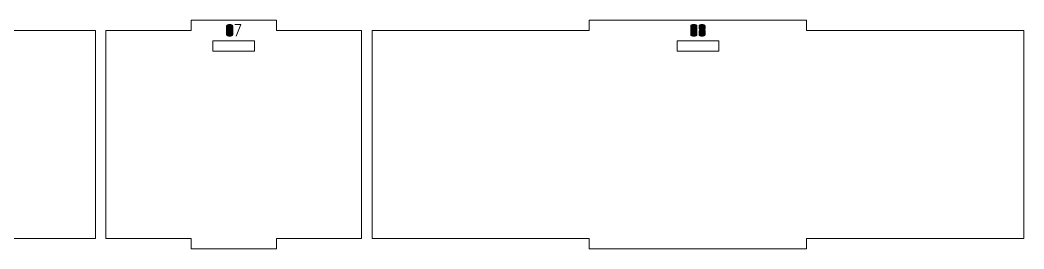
# Model space of a CAD drawing. Header units: centimetres. Extents: x -250 to 250, y -508 to 508.
# Drawn here: x 81.23 to 110.16, y 268.33 to 274.93 of the extents above; entities that cross this region are included whole.
import ezdxf

# ---------------------------------------------------------------- set-up
doc = ezdxf.new("R2010")
doc.units = ezdxf.units.CM
doc.header["$MEASUREMENT"] = 0
doc.layers.add('Capa 1', color=7, linetype='Continuous')

msp = doc.modelspace()

# ---------------------------------------------------------------- hatches: boundary and pattern name
at = {"layer": 'Capa 1', "true_color": 0x3e4095}
h = msp.add_hatch(color=175, dxfattribs=at)
edge = h.paths.add_edge_path()
edge.add_spline(control_points=[(87.18566, 274.49853), (87.18566, 274.48799), (87.19414, 274.47902), (87.2111, 274.47161), (87.22805, 274.4642), (87.24921, 274.4605), (87.27456, 274.4605), (87.29991, 274.4605), (87.32107, 274.4642), (87.33803, 274.47161), (87.35498, 274.47902), (87.36346, 274.48799), (87.36346, 274.49853), (87.36346, 274.49853), (87.36346, 274.76325), (87.36346, 274.76325), (87.36346, 274.77379), (87.35498, 274.78276), (87.33803, 274.79017), (87.32107, 274.79758), (87.29991, 274.80128), (87.27456, 274.80128), (87.24921, 274.80128), (87.22805, 274.79758), (87.2111, 274.79017), (87.19414, 274.78276), (87.18566, 274.77379), (87.18566, 274.76325), (87.18566, 274.76325), (87.18566, 274.49853), (87.18566, 274.49853)], knot_values=[0, 0, 0, 0, 0.1, 0.1, 0.1, 0.2, 0.2, 0.2, 0.3, 0.3, 0.3, 0.4, 0.4, 0.4, 0.5, 0.5, 0.5, 0.6, 0.6, 0.6, 0.7, 0.7, 0.7, 0.8, 0.8, 0.8, 0.9, 0.9, 0.9, 1, 1, 1, 1], degree=3, periodic=1)
h = msp.add_hatch(color=175, dxfattribs=at)
edge = h.paths.add_edge_path()
edge.add_spline(control_points=[(87.36346, 274.49853), (87.36346, 274.48799), (87.35498, 274.47902), (87.33803, 274.47161), (87.32107, 274.4642), (87.29991, 274.4605), (87.27456, 274.4605), (87.24921, 274.4605), (87.22805, 274.4642), (87.2111, 274.47161), (87.19414, 274.47902), (87.18566, 274.48799), (87.18566, 274.49853), (87.18566, 274.49853), (87.18566, 274.76325), (87.18566, 274.76325), (87.18566, 274.77379), (87.19414, 274.78276), (87.2111, 274.79017), (87.22805, 274.79758), (87.24921, 274.80128), (87.27456, 274.80128), (87.29991, 274.80128), (87.32107, 274.79758), (87.33803, 274.79017), (87.35498, 274.78276), (87.36346, 274.77379), (87.36346, 274.76325), (87.36346, 274.76325), (87.36346, 274.49853), (87.36346, 274.49853)], knot_values=[0, 0, 0, 0, 0.1, 0.1, 0.1, 0.2, 0.2, 0.2, 0.3, 0.3, 0.3, 0.4, 0.4, 0.4, 0.5, 0.5, 0.5, 0.6, 0.6, 0.6, 0.7, 0.7, 0.7, 0.8, 0.8, 0.8, 0.9, 0.9, 0.9, 1, 1, 1, 1], degree=3, periodic=1)
h = msp.add_hatch(color=175, dxfattribs=at)
edge = h.paths.add_edge_path()
edge.add_spline(control_points=[(87.46422, 274.4605), (87.46422, 274.4605), (87.5946, 274.80128), (87.5946, 274.80128), (87.5946, 274.80128), (87.42273, 274.80128), (87.42273, 274.80128), (87.42273, 274.80128), (87.5946, 274.80128), (87.5946, 274.80128), (87.5946, 274.80128), (87.46422, 274.4605), (87.46422, 274.4605)], knot_values=[0, 0, 0, 0, 0.25, 0.25, 0.25, 0.5, 0.5, 0.5, 0.75, 0.75, 0.75, 1, 1, 1, 1], degree=3, periodic=1)
h = msp.add_hatch(color=175, dxfattribs=at)
edge = h.paths.add_edge_path()
edge.add_spline(control_points=[(100.5608, 274.49853), (100.5608, 274.48799), (100.56928, 274.47902), (100.58624, 274.47161), (100.60319, 274.4642), (100.62435, 274.4605), (100.6497, 274.4605), (100.67505, 274.4605), (100.69621, 274.4642), (100.71317, 274.47161), (100.73012, 274.47902), (100.7386, 274.48799), (100.7386, 274.49853), (100.7386, 274.49853), (100.7386, 274.76325), (100.7386, 274.76325), (100.7386, 274.77379), (100.73012, 274.78276), (100.71317, 274.79017), (100.69621, 274.79758), (100.67505, 274.80128), (100.6497, 274.80128), (100.62435, 274.80128), (100.60319, 274.79758), (100.58624, 274.79017), (100.56928, 274.78276), (100.5608, 274.77379), (100.5608, 274.76325), (100.5608, 274.76325), (100.5608, 274.49853), (100.5608, 274.49853)], knot_values=[0, 0, 0, 0, 0.1, 0.1, 0.1, 0.2, 0.2, 0.2, 0.3, 0.3, 0.3, 0.4, 0.4, 0.4, 0.5, 0.5, 0.5, 0.6, 0.6, 0.6, 0.7, 0.7, 0.7, 0.8, 0.8, 0.8, 0.9, 0.9, 0.9, 1, 1, 1, 1], degree=3, periodic=1)
h = msp.add_hatch(color=175, dxfattribs=at)
edge = h.paths.add_edge_path()
edge.add_spline(control_points=[(100.7386, 274.49853), (100.7386, 274.48799), (100.73012, 274.47902), (100.71317, 274.47161), (100.69621, 274.4642), (100.67505, 274.4605), (100.6497, 274.4605), (100.62435, 274.4605), (100.60319, 274.4642), (100.58624, 274.47161), (100.56928, 274.47902), (100.5608, 274.48799), (100.5608, 274.49853), (100.5608, 274.49853), (100.5608, 274.76325), (100.5608, 274.76325), (100.5608, 274.77379), (100.56928, 274.78276), (100.58624, 274.79017), (100.60319, 274.79758), (100.62435, 274.80128), (100.6497, 274.80128), (100.67505, 274.80128), (100.69621, 274.79758), (100.71317, 274.79017), (100.73012, 274.78276), (100.7386, 274.77379), (100.7386, 274.76325), (100.7386, 274.76325), (100.7386, 274.49853), (100.7386, 274.49853)], knot_values=[0, 0, 0, 0, 0.1, 0.1, 0.1, 0.2, 0.2, 0.2, 0.3, 0.3, 0.3, 0.4, 0.4, 0.4, 0.5, 0.5, 0.5, 0.6, 0.6, 0.6, 0.7, 0.7, 0.7, 0.8, 0.8, 0.8, 0.9, 0.9, 0.9, 1, 1, 1, 1], degree=3, periodic=1)
h = msp.add_hatch(color=175, dxfattribs=at)
edge = h.paths.add_edge_path()
edge.add_spline(control_points=[(100.79787, 274.68324), (100.79787, 274.67468), (100.80396, 274.66695), (100.81614, 274.66003), (100.82833, 274.65312), (100.85187, 274.64851), (100.88677, 274.6462), (100.92167, 274.64851), (100.94521, 274.65312), (100.9574, 274.66003), (100.96958, 274.66695), (100.97567, 274.67468), (100.97567, 274.68324), (100.97567, 274.68324), (100.97567, 274.76325), (100.97567, 274.76325), (100.97567, 274.77379), (100.96719, 274.78276), (100.95024, 274.79017), (100.93328, 274.79758), (100.91212, 274.80128), (100.88677, 274.80128), (100.86142, 274.80128), (100.84026, 274.79758), (100.82331, 274.79017), (100.80635, 274.78276), (100.79787, 274.77379), (100.79787, 274.76325), (100.79787, 274.76325), (100.79787, 274.68324), (100.79787, 274.68324)], knot_values=[0, 0, 0, 0, 0.1, 0.1, 0.1, 0.2, 0.2, 0.2, 0.3, 0.3, 0.3, 0.4, 0.4, 0.4, 0.5, 0.5, 0.5, 0.6, 0.6, 0.6, 0.7, 0.7, 0.7, 0.8, 0.8, 0.8, 0.9, 0.9, 0.9, 1, 1, 1, 1], degree=3, periodic=1)
h = msp.add_hatch(color=175, dxfattribs=at)
edge = h.paths.add_edge_path()
edge.add_spline(control_points=[(100.88677, 274.4605), (100.86142, 274.4605), (100.84026, 274.4642), (100.82331, 274.47161), (100.80635, 274.47902), (100.79787, 274.48799), (100.79787, 274.49853), (100.79787, 274.49853), (100.79787, 274.60965), (100.79787, 274.60965), (100.79787, 274.61854), (100.80396, 274.62628), (100.81614, 274.63287), (100.82833, 274.63945), (100.85187, 274.6439), (100.88677, 274.6462), (100.85187, 274.64851), (100.82833, 274.65312), (100.81614, 274.66003), (100.80396, 274.66695), (100.79787, 274.67468), (100.79787, 274.68324), (100.79787, 274.68324), (100.79787, 274.76325), (100.79787, 274.76325), (100.79787, 274.77379), (100.80635, 274.78276), (100.82331, 274.79017), (100.84026, 274.79758), (100.86142, 274.80128), (100.88677, 274.80128), (100.91212, 274.80128), (100.93328, 274.79758), (100.95024, 274.79017), (100.96719, 274.78276), (100.97567, 274.77379), (100.97567, 274.76325), (100.97567, 274.76325), (100.97567, 274.68324), (100.97567, 274.68324), (100.97567, 274.67468), (100.96958, 274.66695), (100.9574, 274.66003), (100.94521, 274.65312), (100.92167, 274.64851), (100.88677, 274.6462), (100.92167, 274.6439), (100.94521, 274.63945), (100.9574, 274.63287), (100.96958, 274.62628), (100.97567, 274.61854), (100.97567, 274.60965), (100.97567, 274.60965), (100.97567, 274.49853), (100.97567, 274.49853), (100.97567, 274.48799), (100.96719, 274.47902), (100.95024, 274.47161), (100.93328, 274.4642), (100.91212, 274.4605), (100.88677, 274.4605)], knot_values=[0, 0, 0, 0, 0.05, 0.05, 0.05, 0.1, 0.1, 0.1, 0.15, 0.15, 0.15, 0.2, 0.2, 0.2, 0.25, 0.25, 0.25, 0.3, 0.3, 0.3, 0.35, 0.35, 0.35, 0.4, 0.4, 0.4, 0.45, 0.45, 0.45, 0.5, 0.5, 0.5, 0.55, 0.55, 0.55, 0.6, 0.6, 0.6, 0.65, 0.65, 0.65, 0.7, 0.7, 0.7, 0.75, 0.75, 0.75, 0.8, 0.8, 0.8, 0.85, 0.85, 0.85, 0.9, 0.9, 0.9, 0.95, 0.95, 0.95, 1, 1, 1, 1], degree=3, periodic=1)
h = msp.add_hatch(color=175, dxfattribs=at)
edge = h.paths.add_edge_path()
edge.add_spline(control_points=[(100.79787, 274.49853), (100.79787, 274.48799), (100.80635, 274.47902), (100.82331, 274.47161), (100.84026, 274.4642), (100.86142, 274.4605), (100.88677, 274.4605), (100.91212, 274.4605), (100.93328, 274.4642), (100.95024, 274.47161), (100.96719, 274.47902), (100.97567, 274.48799), (100.97567, 274.49853), (100.97567, 274.49853), (100.97567, 274.60965), (100.97567, 274.60965), (100.97567, 274.61854), (100.96958, 274.62628), (100.9574, 274.63287), (100.94521, 274.63945), (100.92167, 274.6439), (100.88677, 274.6462), (100.85187, 274.6439), (100.82833, 274.63945), (100.81614, 274.63287), (100.80396, 274.62628), (100.79787, 274.61854), (100.79787, 274.60965), (100.79787, 274.60965), (100.79787, 274.49853), (100.79787, 274.49853)], knot_values=[0, 0, 0, 0, 0.1, 0.1, 0.1, 0.2, 0.2, 0.2, 0.3, 0.3, 0.3, 0.4, 0.4, 0.4, 0.5, 0.5, 0.5, 0.6, 0.6, 0.6, 0.7, 0.7, 0.7, 0.8, 0.8, 0.8, 0.9, 0.9, 0.9, 1, 1, 1, 1], degree=3, periodic=1)

# ---------------------------------------------------------------- linework, layer by layer
at = {"layer": 'Capa 1', "color": 1, "lineweight": 9}
for points, knots in [([(70.9623, 274.62828), (70.9623, 274.62828), (70.9623, 268.62828), (70.9623, 268.62828), (70.9623, 268.62828), (75.10983, 268.62828), (75.10983, 268.62828), (75.10983, 268.62828), (75.10983, 268.32828), (75.10983, 268.32828), (75.10983, 268.32828), (79.25737, 268.32828), (79.25737, 268.32828), (79.25737, 268.32828), (79.25737, 268.62828), (79.25737, 268.62828), (79.25737, 268.62828), (83.40491, 268.62828), (83.40491, 268.62828), (83.40491, 268.62828), (83.40491, 274.62828), (83.40491, 274.62828), (83.40491, 274.62828), (79.25737, 274.62828), (79.25737, 274.62828), (79.25737, 274.62828), (79.25737, 274.92828), (79.25737, 274.92828), (79.25737, 274.92828), (75.10983, 274.92828), (75.10983, 274.92828), (75.10983, 274.92828), (75.10983, 274.62828), (75.10983, 274.62828), (75.10983, 274.62828), (70.9623, 274.62828), (70.9623, 274.62828)], [0, 0, 0, 0, 0.08333333, 0.08333333, 0.08333333, 0.16666667, 0.16666667, 0.16666667, 0.25, 0.25, 0.25, 0.33333333, 0.33333333, 0.33333333, 0.41666667, 0.41666667, 0.41666667, 0.5, 0.5, 0.5, 0.58333333, 0.58333333, 0.58333333, 0.66666667, 0.66666667, 0.66666667, 0.75, 0.75, 0.75, 0.83333333, 0.83333333, 0.83333333, 0.91666667, 0.91666667, 0.91666667, 1, 1, 1, 1]), ([(83.70491, 274.62828), (83.70491, 274.62828), (83.70491, 268.62828), (83.70491, 268.62828), (83.70491, 268.62828), (86.16172, 268.62828), (86.16172, 268.62828), (86.16172, 268.62828), (86.16172, 268.32828), (86.16172, 268.32828), (86.16172, 268.32828), (88.61853, 268.32828), (88.61853, 268.32828), (88.61853, 268.32828), (88.61853, 268.62828), (88.61853, 268.62828), (88.61853, 268.62828), (91.07534, 268.62828), (91.07534, 268.62828), (91.07534, 268.62828), (91.07534, 274.62828), (91.07534, 274.62828), (91.07534, 274.62828), (88.61853, 274.62828), (88.61853, 274.62828), (88.61853, 274.62828), (88.61853, 274.92828), (88.61853, 274.92828), (88.61853, 274.92828), (86.16172, 274.92828), (86.16172, 274.92828), (86.16172, 274.92828), (86.16172, 274.62828), (86.16172, 274.62828), (86.16172, 274.62828), (83.70491, 274.62828), (83.70491, 274.62828)], [0, 0, 0, 0, 0.08333333, 0.08333333, 0.08333333, 0.16666667, 0.16666667, 0.16666667, 0.25, 0.25, 0.25, 0.33333333, 0.33333333, 0.33333333, 0.41666667, 0.41666667, 0.41666667, 0.5, 0.5, 0.5, 0.58333333, 0.58333333, 0.58333333, 0.66666667, 0.66666667, 0.66666667, 0.75, 0.75, 0.75, 0.83333333, 0.83333333, 0.83333333, 0.91666667, 0.91666667, 0.91666667, 1, 1, 1, 1]), ([(91.37534, 274.62828), (91.37534, 274.62828), (91.37534, 268.62828), (91.37534, 268.62828), (91.37534, 268.62828), (97.63727, 268.62828), (97.63727, 268.62828), (97.63727, 268.62828), (97.63727, 268.32828), (97.63727, 268.32828), (97.63727, 268.32828), (103.89921, 268.32828), (103.89921, 268.32828), (103.89921, 268.32828), (103.89921, 268.62828), (103.89921, 268.62828), (103.89921, 268.62828), (110.16114, 268.62828), (110.16114, 268.62828), (110.16114, 268.62828), (110.16114, 274.62828), (110.16114, 274.62828), (110.16114, 274.62828), (103.89921, 274.62828), (103.89921, 274.62828), (103.89921, 274.62828), (103.89921, 274.92828), (103.89921, 274.92828), (103.89921, 274.92828), (97.63727, 274.92828), (97.63727, 274.92828), (97.63727, 274.92828), (97.63727, 274.62828), (97.63727, 274.62828), (97.63727, 274.62828), (91.37534, 274.62828), (91.37534, 274.62828)], [0, 0, 0, 0, 0.08333333, 0.08333333, 0.08333333, 0.16666667, 0.16666667, 0.16666667, 0.25, 0.25, 0.25, 0.33333333, 0.33333333, 0.33333333, 0.41666667, 0.41666667, 0.41666667, 0.5, 0.5, 0.5, 0.58333333, 0.58333333, 0.58333333, 0.66666667, 0.66666667, 0.66666667, 0.75, 0.75, 0.75, 0.83333333, 0.83333333, 0.83333333, 0.91666667, 0.91666667, 0.91666667, 1, 1, 1, 1]), ([(86.79013, 274.02792), (86.79013, 274.02792), (87.99013, 274.02792), (87.99013, 274.02792), (87.99013, 274.02792), (87.99013, 274.32792), (87.99013, 274.32792), (87.99013, 274.32792), (86.79013, 274.32792), (86.79013, 274.32792), (86.79013, 274.32792), (86.79013, 274.02792), (86.79013, 274.02792)], [0, 0, 0, 0, 0.25, 0.25, 0.25, 0.5, 0.5, 0.5, 0.75, 0.75, 0.75, 1, 1, 1, 1]), ([(100.16824, 274.02792), (100.16824, 274.02792), (101.36824, 274.02792), (101.36824, 274.02792), (101.36824, 274.02792), (101.36824, 274.32792), (101.36824, 274.32792), (101.36824, 274.32792), (100.16824, 274.32792), (100.16824, 274.32792), (100.16824, 274.32792), (100.16824, 274.02792), (100.16824, 274.02792)], [0, 0, 0, 0, 0.25, 0.25, 0.25, 0.5, 0.5, 0.5, 0.75, 0.75, 0.75, 1, 1, 1, 1])]:
    msp.add_open_spline(points, degree=3, knots=knots, dxfattribs=at)
at = {"layer": 'Capa 1', "color": 114, "lineweight": 9}
for points, knots in [([(87.18566, 274.49853), (87.18566, 274.48799), (87.19414, 274.47902), (87.2111, 274.47161), (87.22805, 274.4642), (87.24921, 274.4605), (87.27456, 274.4605), (87.29991, 274.4605), (87.32107, 274.4642), (87.33803, 274.47161), (87.35498, 274.47902), (87.36346, 274.48799), (87.36346, 274.49853), (87.36346, 274.49853), (87.36346, 274.76325), (87.36346, 274.76325), (87.36346, 274.77379), (87.35498, 274.78276), (87.33803, 274.79017), (87.32107, 274.79758), (87.29991, 274.80128), (87.27456, 274.80128), (87.24921, 274.80128), (87.22805, 274.79758), (87.2111, 274.79017), (87.19414, 274.78276), (87.18566, 274.77379), (87.18566, 274.76325), (87.18566, 274.76325), (87.18566, 274.49853), (87.18566, 274.49853)], [0, 0, 0, 0, 0.1, 0.1, 0.1, 0.2, 0.2, 0.2, 0.3, 0.3, 0.3, 0.4, 0.4, 0.4, 0.5, 0.5, 0.5, 0.6, 0.6, 0.6, 0.7, 0.7, 0.7, 0.8, 0.8, 0.8, 0.9, 0.9, 0.9, 1, 1, 1, 1]), ([(87.36346, 274.49853), (87.36346, 274.48799), (87.35498, 274.47902), (87.33803, 274.47161), (87.32107, 274.4642), (87.29991, 274.4605), (87.27456, 274.4605), (87.24921, 274.4605), (87.22805, 274.4642), (87.2111, 274.47161), (87.19414, 274.47902), (87.18566, 274.48799), (87.18566, 274.49853), (87.18566, 274.49853), (87.18566, 274.76325), (87.18566, 274.76325), (87.18566, 274.77379), (87.19414, 274.78276), (87.2111, 274.79017), (87.22805, 274.79758), (87.24921, 274.80128), (87.27456, 274.80128), (87.29991, 274.80128), (87.32107, 274.79758), (87.33803, 274.79017), (87.35498, 274.78276), (87.36346, 274.77379), (87.36346, 274.76325), (87.36346, 274.76325), (87.36346, 274.49853), (87.36346, 274.49853)], [0, 0, 0, 0, 0.1, 0.1, 0.1, 0.2, 0.2, 0.2, 0.3, 0.3, 0.3, 0.4, 0.4, 0.4, 0.5, 0.5, 0.5, 0.6, 0.6, 0.6, 0.7, 0.7, 0.7, 0.8, 0.8, 0.8, 0.9, 0.9, 0.9, 1, 1, 1, 1]), ([(87.46422, 274.4605), (87.46422, 274.4605), (87.5946, 274.80128), (87.5946, 274.80128), (87.5946, 274.80128), (87.42273, 274.80128), (87.42273, 274.80128), (87.42273, 274.80128), (87.5946, 274.80128), (87.5946, 274.80128), (87.5946, 274.80128), (87.46422, 274.4605), (87.46422, 274.4605)], [0, 0, 0, 0, 0.25, 0.25, 0.25, 0.5, 0.5, 0.5, 0.75, 0.75, 0.75, 1, 1, 1, 1]), ([(100.5608, 274.49853), (100.5608, 274.48799), (100.56928, 274.47902), (100.58624, 274.47161), (100.60319, 274.4642), (100.62435, 274.4605), (100.6497, 274.4605), (100.67505, 274.4605), (100.69621, 274.4642), (100.71317, 274.47161), (100.73012, 274.47902), (100.7386, 274.48799), (100.7386, 274.49853), (100.7386, 274.49853), (100.7386, 274.76325), (100.7386, 274.76325), (100.7386, 274.77379), (100.73012, 274.78276), (100.71317, 274.79017), (100.69621, 274.79758), (100.67505, 274.80128), (100.6497, 274.80128), (100.62435, 274.80128), (100.60319, 274.79758), (100.58624, 274.79017), (100.56928, 274.78276), (100.5608, 274.77379), (100.5608, 274.76325), (100.5608, 274.76325), (100.5608, 274.49853), (100.5608, 274.49853)], [0, 0, 0, 0, 0.1, 0.1, 0.1, 0.2, 0.2, 0.2, 0.3, 0.3, 0.3, 0.4, 0.4, 0.4, 0.5, 0.5, 0.5, 0.6, 0.6, 0.6, 0.7, 0.7, 0.7, 0.8, 0.8, 0.8, 0.9, 0.9, 0.9, 1, 1, 1, 1]), ([(100.7386, 274.49853), (100.7386, 274.48799), (100.73012, 274.47902), (100.71317, 274.47161), (100.69621, 274.4642), (100.67505, 274.4605), (100.6497, 274.4605), (100.62435, 274.4605), (100.60319, 274.4642), (100.58624, 274.47161), (100.56928, 274.47902), (100.5608, 274.48799), (100.5608, 274.49853), (100.5608, 274.49853), (100.5608, 274.76325), (100.5608, 274.76325), (100.5608, 274.77379), (100.56928, 274.78276), (100.58624, 274.79017), (100.60319, 274.79758), (100.62435, 274.80128), (100.6497, 274.80128), (100.67505, 274.80128), (100.69621, 274.79758), (100.71317, 274.79017), (100.73012, 274.78276), (100.7386, 274.77379), (100.7386, 274.76325), (100.7386, 274.76325), (100.7386, 274.49853), (100.7386, 274.49853)], [0, 0, 0, 0, 0.1, 0.1, 0.1, 0.2, 0.2, 0.2, 0.3, 0.3, 0.3, 0.4, 0.4, 0.4, 0.5, 0.5, 0.5, 0.6, 0.6, 0.6, 0.7, 0.7, 0.7, 0.8, 0.8, 0.8, 0.9, 0.9, 0.9, 1, 1, 1, 1]), ([(100.79787, 274.68324), (100.79787, 274.67468), (100.80396, 274.66695), (100.81614, 274.66003), (100.82833, 274.65312), (100.85187, 274.64851), (100.88677, 274.6462), (100.92167, 274.64851), (100.94521, 274.65312), (100.9574, 274.66003), (100.96958, 274.66695), (100.97567, 274.67468), (100.97567, 274.68324), (100.97567, 274.68324), (100.97567, 274.76325), (100.97567, 274.76325), (100.97567, 274.77379), (100.96719, 274.78276), (100.95024, 274.79017), (100.93328, 274.79758), (100.91212, 274.80128), (100.88677, 274.80128), (100.86142, 274.80128), (100.84026, 274.79758), (100.82331, 274.79017), (100.80635, 274.78276), (100.79787, 274.77379), (100.79787, 274.76325), (100.79787, 274.76325), (100.79787, 274.68324), (100.79787, 274.68324)], [0, 0, 0, 0, 0.1, 0.1, 0.1, 0.2, 0.2, 0.2, 0.3, 0.3, 0.3, 0.4, 0.4, 0.4, 0.5, 0.5, 0.5, 0.6, 0.6, 0.6, 0.7, 0.7, 0.7, 0.8, 0.8, 0.8, 0.9, 0.9, 0.9, 1, 1, 1, 1]), ([(100.88677, 274.4605), (100.86142, 274.4605), (100.84026, 274.4642), (100.82331, 274.47161), (100.80635, 274.47902), (100.79787, 274.48799), (100.79787, 274.49853), (100.79787, 274.49853), (100.79787, 274.60965), (100.79787, 274.60965), (100.79787, 274.61854), (100.80396, 274.62628), (100.81614, 274.63287), (100.82833, 274.63945), (100.85187, 274.6439), (100.88677, 274.6462), (100.85187, 274.64851), (100.82833, 274.65312), (100.81614, 274.66003), (100.80396, 274.66695), (100.79787, 274.67468), (100.79787, 274.68324), (100.79787, 274.68324), (100.79787, 274.76325), (100.79787, 274.76325), (100.79787, 274.77379), (100.80635, 274.78276), (100.82331, 274.79017), (100.84026, 274.79758), (100.86142, 274.80128), (100.88677, 274.80128), (100.91212, 274.80128), (100.93328, 274.79758), (100.95024, 274.79017), (100.96719, 274.78276), (100.97567, 274.77379), (100.97567, 274.76325), (100.97567, 274.76325), (100.97567, 274.68324), (100.97567, 274.68324), (100.97567, 274.67468), (100.96958, 274.66695), (100.9574, 274.66003), (100.94521, 274.65312), (100.92167, 274.64851), (100.88677, 274.6462), (100.92167, 274.6439), (100.94521, 274.63945), (100.9574, 274.63287), (100.96958, 274.62628), (100.97567, 274.61854), (100.97567, 274.60965), (100.97567, 274.60965), (100.97567, 274.49853), (100.97567, 274.49853), (100.97567, 274.48799), (100.96719, 274.47902), (100.95024, 274.47161), (100.93328, 274.4642), (100.91212, 274.4605), (100.88677, 274.4605)], [0, 0, 0, 0, 0.05, 0.05, 0.05, 0.1, 0.1, 0.1, 0.15, 0.15, 0.15, 0.2, 0.2, 0.2, 0.25, 0.25, 0.25, 0.3, 0.3, 0.3, 0.35, 0.35, 0.35, 0.4, 0.4, 0.4, 0.45, 0.45, 0.45, 0.5, 0.5, 0.5, 0.55, 0.55, 0.55, 0.6, 0.6, 0.6, 0.65, 0.65, 0.65, 0.7, 0.7, 0.7, 0.75, 0.75, 0.75, 0.8, 0.8, 0.8, 0.85, 0.85, 0.85, 0.9, 0.9, 0.9, 0.95, 0.95, 0.95, 1, 1, 1, 1]), ([(100.79787, 274.49853), (100.79787, 274.48799), (100.80635, 274.47902), (100.82331, 274.47161), (100.84026, 274.4642), (100.86142, 274.4605), (100.88677, 274.4605), (100.91212, 274.4605), (100.93328, 274.4642), (100.95024, 274.47161), (100.96719, 274.47902), (100.97567, 274.48799), (100.97567, 274.49853), (100.97567, 274.49853), (100.97567, 274.60965), (100.97567, 274.60965), (100.97567, 274.61854), (100.96958, 274.62628), (100.9574, 274.63287), (100.94521, 274.63945), (100.92167, 274.6439), (100.88677, 274.6462), (100.85187, 274.6439), (100.82833, 274.63945), (100.81614, 274.63287), (100.80396, 274.62628), (100.79787, 274.61854), (100.79787, 274.60965), (100.79787, 274.60965), (100.79787, 274.49853), (100.79787, 274.49853)], [0, 0, 0, 0, 0.1, 0.1, 0.1, 0.2, 0.2, 0.2, 0.3, 0.3, 0.3, 0.4, 0.4, 0.4, 0.5, 0.5, 0.5, 0.6, 0.6, 0.6, 0.7, 0.7, 0.7, 0.8, 0.8, 0.8, 0.9, 0.9, 0.9, 1, 1, 1, 1])]:
    msp.add_open_spline(points, degree=3, knots=knots, dxfattribs=at)

doc.saveas('drawing.dxf')
